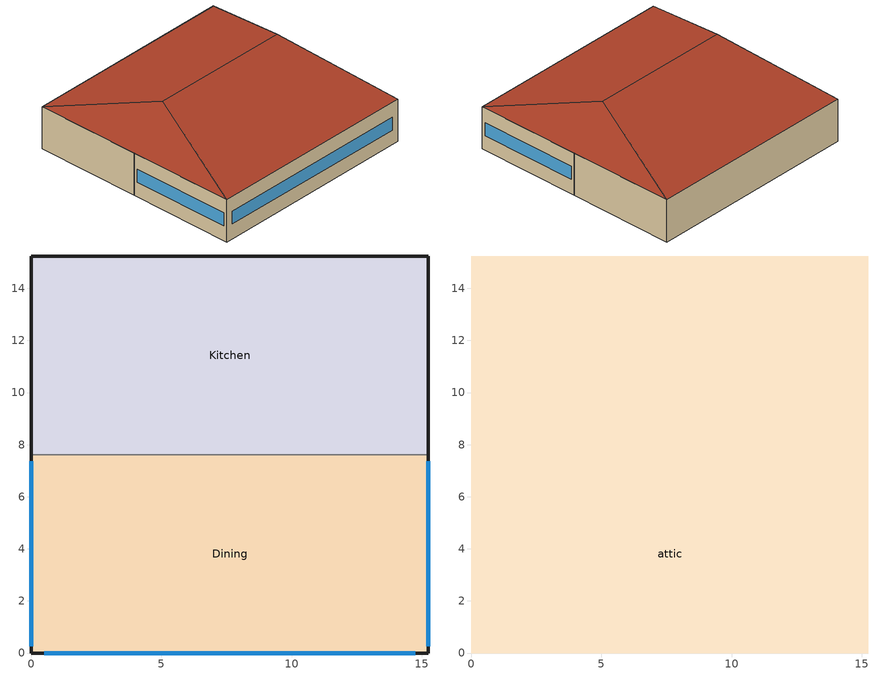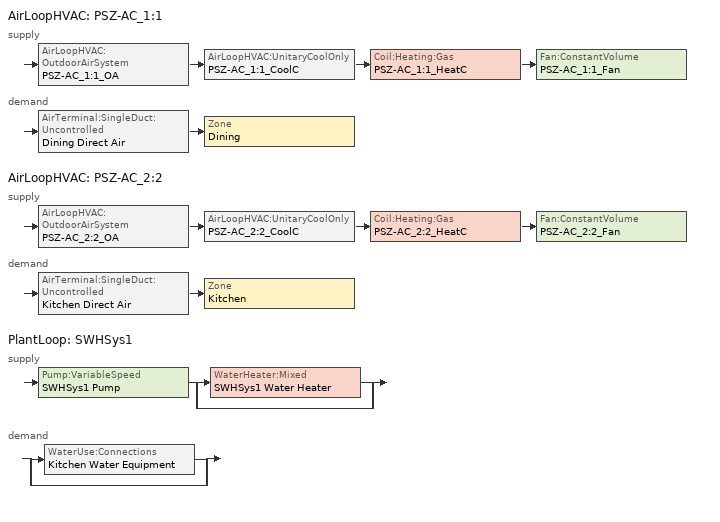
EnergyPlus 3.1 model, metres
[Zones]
Dining
 floor ground (ext-slab): 15.24,7.62 15.24,0 0,0 0,7.62 z0
 wall outside (ext-walls): 0,7.62 0,0 15.24,0 15.24,7.62 z0:3.05
 wall to Kitchen (int-walls): 15.24,7.62 0,7.62 z0:3.05
 window (window_east): 15.24,0.25 15.24,7.37 z1.07:1.98
 window (window_south): 0.51,0 14.73,0 z1.07:1.98
 window (window_west): 0,7.37 0,0.25 z1.07:1.98
Kitchen
 floor ground (ext-slab): 15.24,15.24 15.24,7.62 0,7.62 0,15.24 z0
 wall outside (ext-walls): 15.24,7.62 15.24,15.24 0,15.24 0,7.62 z0:3.05
attic
 floor to Dining (attic-floor): 0,0 0,7.62 15.24,7.62 15.24,0 z3.05
 floor to Kitchen (attic-floor): 15.24,15.24 15.24,7.62 0,7.62 0,15.24 z3.05
 roof outside (attic-roof): 0,15.24,3.05 0,0,3.05 2.54,7.62,5.59; 15.24,0,3.05 15.24,15.24,3.05 12.7,7.62,5.59; 15.24,15.24,3.05 0,15.24,3.05 2.54,7.62,5.59 12.7,7.62,5.59; 0,0,3.05 15.24,0,3.05 12.7,7.62,5.59 2.54,7.62,5.59
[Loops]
AirLoopHVAC 'PSZ-AC_1:1'
 supply: AirLoopHVAC:OutdoorAirSystem 'PSZ-AC_1:1_OA' > AirLoopHVAC:UnitaryCoolOnly 'PSZ-AC_1:1_CoolC' > Coil:Heating:Gas 'PSZ-AC_1:1_HeatC' > Fan:ConstantVolume 'PSZ-AC_1:1_Fan'
 demand: AirTerminal:SingleDuct:Uncontrolled 'Dining Direct Air' > Zone 'Dining'
AirLoopHVAC 'PSZ-AC_2:2'
 supply: AirLoopHVAC:OutdoorAirSystem 'PSZ-AC_2:2_OA' > AirLoopHVAC:UnitaryCoolOnly 'PSZ-AC_2:2_CoolC' > Coil:Heating:Gas 'PSZ-AC_2:2_HeatC' > Fan:ConstantVolume 'PSZ-AC_2:2_Fan'
 demand: AirTerminal:SingleDuct:Uncontrolled 'Kitchen Direct Air' > Zone 'Kitchen'
PlantLoop 'SWHSys1'
 supply: Pump:VariableSpeed 'SWHSys1 Pump' > split
  | WaterHeater:Mixed 'SWHSys1 Water Heater'
  | bypass
 demand: split
  | WaterUse:Connections 'Kitchen Water Equipment'
  | bypass
[Building]
Benchmark Fastfood New V1.1_3.1: North Axis=0; Terrain=City; Loads Convergence Tolerance Value=0.04; Temperature Convergence Tolerance Value=0.2; Solar Distribution=FullInteriorAndExterior; Maximum Number of Warmup Days=25
[Site:Location]
USA NV-LAS VEGAS: Latitude {deg}=36.07; Longitude {deg}=-115.17; Time Zone {hr}=-8; Elevation {m}=664
[Site:GroundTemperature:BuildingSurface]
18.89, 18.889, 18.895, 20.344, 20.899, 20.929, 20.753, 20.826, 21.013, 20.868, 19.246, 18.923
[Site:WaterMainsTemperature]
Calculation Method=CORRELATION; Annual Average Outdoor Air Temperature {C}=19.48; Maximum Difference In Monthly Average Outdoor Air Temperatures {deltaC}=25.6
[SizingPeriod:DesignDay] Barometric Pressure {Pa}=93598; Rain {0-no,1-yes}=0; Snow on ground {0-no,1-yes}=0; Day of Month=21; Daylight Savings Time Indicator=0; Humidity Indicating Type=WetBulb
Name | Maximum Dry-Bulb Temperature {C} | Daily Temp Range {C} | Humidity Indicating Conditions at Maximum Dry-Bulb | Wind Speed {m/s} design conditions vs. traditional 6.71 m/s (15 mph) | Wind Direction {Degrees; N=0, S=180} | Clearness {0.0 to 1.1} | Month | Day Type | Wind Speed {m/s} design conditions vs. traditional 3.35 m/s (7mph)
LAS_VEGAS Ann Htg 99.6% Condns DB | -1.7 | 0 | -1.7 | 3.1 | 240 | 0 | 1 | WinterDesignDay
LAS_VEGAS Ann Clg .4% Condns DB=>MWB | 42.4 | 13.6 | 19.4 |  | 230 | 1 | 7 | SummerDesignDay | 5.3
LAS_VEGAS Ann Clg .4% Condns WB=>MDB | 34.7 | 13.6 | 21.9 |  | 230 | 1 | 7 | SummerDesignDay | 5.3
[WindowMaterial:Glazing] Optical Data Type=SpectralAverage; Thickness=0.003; Infrared Transmittance at Normal Incidence=0; Dirt Correction Factor for Solar and Visible Transmittance=1; Solar Diffusing=No
Name | Solar Transmittance at Normal Incidence | Front Side Solar Reflectance at Normal Incidence | Back Side Solar Reflectance at Normal Incidence | Visible Transmittance at Normal Incidence | Front Side Visible Reflectance at Normal Incidence | Back Side Visible Reflectance at Normal Incidence | Front Side Infrared Hemispherical Emissivity | Back Side Infrared Hemispherical Emissivity | Conductivity
Theoretical Glass [68] | 0.2442 | 0.7058 | 0.7058 | 0.3192 | 0.6308 | 0.6308 | 0.9 | 0.9 | 0.0199
Theoretical Glass [67] | 0.4826 | 0.4674 | 0.4674 | 0.6216 | 0.3284 | 0.3284 | 0.9 | 0.9 | 0.0199
Theoretical Glass [63] | 0.3461 | 0.6039 | 0.6039 | 0.4573 | 0.4927 | 0.4927 | 0.999 | 0.999 | 299.383
[Material]
Name | Roughness | Thickness | Conductivity | Density | Specific Heat | Thermal Absorptance | Solar Absorptance | Visible Absorptance | Thickness {m} | Conductivity {W/m-K} | Density {kg/m3} | Specific Heat {J/kg-K}
Wood Shingles | VeryRough | 0.0178 | 0.115 | 513 | 1255 | 0.9 | 0.78 | 0.78
1IN Wood Decking | MediumSmooth | 0.0254 | 0.1211 | 593 | 2510 | 0.9 | 0.78 | 0.78
Roof Insulation [2] | MediumRough | 0.2216 | 0.049 | 265 | 836.8 | 0.9 | 0.7 | 0.7
1/2IN Gypsum; 1/2IN Gypsum Top; 1/2IN Gypsum Bottom | Smooth | 0.0127 | 0.16 | 784.9 | 830 | 0.9 | 0.92 | 0.92
GP01 1/2 GYPSUM | Smooth | 0.0127 | 0.16 | 800 | 1090 | 0.9 | 0.7 | 0.5
Wood Siding | MediumSmooth | 0.01 | 0.11 | 544.62 | 1210 | 0.9 | 0.78 | 0.78
Wall Insulation [2] | MediumRough | 0.0747 | 0.045 | 265 | 836.8 | 0.9 | 0.7 | 0.7
MAT-CC05 4 HW CONCRETE | Rough | 0.1016 | 1.311 | 2240 | 836.8 | 0.9 | 0.7 | 0.7
Floor Insulation [1] | MediumRough | 0.0464 | 0.045 | 265 | 836.8 | 0.9 | 0.7 | 0.7
MAT-CC05 8 HW CONCRETE | Rough | 0.2032 | 1.311 | 2240 | 836.8 | 0.9 | 0.7 | 0.7
AtticFloor Insulation | MediumRough | 0.2379 | 0.049 | 265 | 836.8 | 0.9 | 0.7 | 0.7
Roof Membrane | VeryRough | 0.0095 | 0.16 | 1121.29 | 1460 | 0.9 | 0.7 | 0.7
Metal Decking | MediumSmooth | 0.0015 | 45.006 | 7680 | 418.4 | 0.9 | 0.7 | 0.3
METAL Door Medium 18Ga_1; METAL Door Medium 18Ga_2 | Smooth | 0.0013 | 45.3149 | 7833.03 | 502.08 | 0.8 | 0.5 | 0.5
Std Wood 6inch | MediumSmooth |  |  |  |  | 0.9 | 0.7 | 0.7 | 0.15 | 0.12 | 540 | 1210
Std AC02 | MediumSmooth |  |  |  |  | 0.9 | 0.7 | 0.2 | 0.0127 | 0.057 | 288 | 1339
Std MAT-CC05 4  MW CONCRETE | Rough |  |  |  |  | 0.9 | 0.7 | 0.2 | 0.1 | 0.858 | 1968 | 836.8
Std PW05 | MediumSmooth |  |  |  |  | 0.9 | 0.78 | 0.78 | 0.0191 | 0.115 | 545 | 1213
Std Steel_Brown_Regular | Smooth |  |  |  |  | 0.9 | 0.92 | 0.92 | 0.0015 | 44.9696 | 7689 | 418
[Material:NoMass]
Name | Roughness | Thermal Resistance {(m2-K)/W} | Thermal Absorptance | Solar Absorptance | Visible Absorptance | Thermal Resistance {m2-K/W}
CP02 CARPET PAD | VeryRough | 0.2165 | 0.9 | 0.7 | 0.8
AIR | Smooth | 0.2515 | 0.8 | 0.5 | 0.5
AIR [1] | Smooth | 0.1214 | 0.8 | 0.5 | 0.5
Std CP02 CARPET PAD | VeryRough |  | 0.9 | 0.7 | 0.8 | 0.21648
MAT-AIR-WALL | Rough |  | 0.9 | 0.7 |  | 0.207949
Std Opaque Door panel_con; Std Opaque Door panel_semi | MediumRough |  | 0.9 | 0.7 | 0.7 | 0.12327
Std Overhead Door Panel | MediumRough |  | 0.9 | 0.7 | 0.7 | 0.255345
[Construction]
InteriorFurnishings: Std Wood 6inch
INT-FLOOR-UNDERSIDE: Std CP02 CARPET PAD, Std MAT-CC05 4  MW CONCRETE
INT-FLOOR-SLAB: Std MAT-CC05 4  MW CONCRETE
DropCeiling: Std AC02
Sloped_Metal_Roof: Std Steel_Brown_Regular, Std PW05
Gable_Wall: Std PW05
AIR-WALL: MAT-AIR-WALL
Std Swinging Door_con: Std Opaque Door panel_con
Std Swinging Door_semi: Std Opaque Door panel_semi
Std Overhead Door: Std Overhead Door Panel
window_south; window_east; window_west: Theoretical Glass [68]
window_north: Theoretical Glass [67]
window_SkylightConst: Theoretical Glass [63]
roofs: Wood Shingles, 1IN Wood Decking, Roof Insulation [2], 1/2IN Gypsum
int-walls: GP01 1/2 GYPSUM, GP01 1/2 GYPSUM
ext-walls: Wood Siding, Wall Insulation [2], 1/2IN Gypsum
ext-slab: MAT-CC05 4 HW CONCRETE
exposed-floor: Floor Insulation [1], MAT-CC05 8 HW CONCRETE, CP02 CARPET PAD
attic-floor: 1/2IN Gypsum Top, AtticFloor Insulation, 1/2IN Gypsum Bottom
attic-roof: Roof Membrane, Metal Decking
door: METAL Door Medium 18Ga_1, AIR, METAL Door Medium 18Ga_2
non-swinging-door: METAL Door Medium 18Ga_1, AIR [1], METAL Door Medium 18Ga_2
[ComponentCost:LineItem]
Name | Line Item Type | Item | Cost per Area {$/m2} | Cost per Area | Cost per Each | Quantity | Cost per Unit of Output Capacity
Interior Furnishings | Construction | InteriorFurnishings | 1
Interior Floor | Construction | INT-FLOOR-UNDERSIDE | 15
Interior Floor Slab | Construction | INT-FLOOR-SLAB | 35
Drop Ceiling | Construction | DropCeiling | 10
Sloped Metal Roof | Construction | Sloped_Metal_Roof | 1
Gable Wall | Construction | Gable_Wall | 1
Air Wall | Construction | AIR-WALL | 1
Swinging Door Conditioned | Construction | Std Swinging Door_con | 1
Swinging Door Semi-conditioned | Construction | Std Swinging Door_semi | 1
Overhead Door | Construction | Std Overhead Door | 1
south:window_south | Construction | window_south |  | 243.623
east:window_east | Construction | window_east |  | 243.623
north:window_north | Construction | window_north |  | 209.729
west:window_west | Construction | window_west |  | 243.623
SkylightConst:window_SkylightConst | Construction | window_SkylightConst |  | 205.748
roofs:roofs | Construction | roofs |  | 14.9259
int-walls:int-walls | Construction | int-walls |  | 1
ext-walls:ext-walls | Construction | ext-walls |  | 27.0579
ext-slab:ext-slab | Construction | ext-slab |  | 24.86
exposed-floor:exposed-floor | Construction | exposed-floor |  | 32.9966
attic-floor:attic-floor | Construction | attic-floor |  | 15.0182
attic-roof:attic-roof | Construction | attic-roof |  | 34.3904
door:door | Construction | door |  | 1
non-swinging-door:non-swinging-door | Construction | non-swinging-door |  | 1
Infiltration:Dining | General | Dining |  |  | 1 | 0.063
People:Dining | General | Dining |  |  | 1 | 83.4111
LIGHTING EQUIP:Dining | Lights | Dining |  |  |  |  | 1
ElectricEquipment:Dining:MiscElec | General | Dining |  |  | 1 | 15.0001
Infiltration:Kitchen | General | Kitchen |  |  | 1 | 0.063
People:Kitchen | General | Kitchen |  |  | 1 | 6.2733
LIGHTING EQUIP:Kitchen | Lights | Kitchen |  |  |  |  | 1
ElectricEquipment:Kitchen:MiscElec | General | Kitchen |  |  | 1 | 35.0001
GasEquipment:Kitchen:MiscGas | General | Kitchen |  |  | 1 | 220.0009
ElectricEquipment:Kitchen:ExhFan | General | Kitchen |  |  | 1 | 1.3104
Infiltration:attic | General | attic |  |  | 1 | 0.0729
[Zone] Type=1; Multiplier=1
Name | Ceiling Height | Volume | Part of Total Floor Area
Dining; Kitchen | 3.0488 | 354.1836 | Yes
attic | -9999 | 262.3406 | No
[InternalMass] Construction=InteriorFurnishings; Surface Area=232.343
Name | Zone
Dining_InternalMass_1 | Dining
Kitchen_InternalMass_1 | Kitchen
[ZoneInfiltration:DesignFlowRate] Design Volume Flow Rate Calculation Method=Flow/Zone; Constant Term Coefficient=1; Temperature Term Coefficient=0; Velocity Term Coefficient=0; Velocity Squared Term Coefficient=0
Name | Zone | Schedule | Design Flow Rate {m3/s}
Dining_Infiltration | Dining | INFIL_HALF_ON_SCH | 0.063
Kitchen_Infiltration | Kitchen | INFIL_HALF_ON_SCH | 0.063
attic_Infiltration | attic | ALWAYS_ON | 0.0729
[People] Schedule=BLDG_OCC_SCH; Number of People Calculation Method=People; Fraction Radiant=0.3; User Specified Sensible Fraction=AUTOCALCULATE; Activity Level Schedule=ACTIVITY_SCH; Enable ASHRAE 55 Comfort Warnings=No; MRT Calculation=ZoneAveraged; Work Efficiency Schedule=WORK_EFF_SCH; Clothing Schedule=CLOTHING_SCH; Air Velocity Schedule=AIR_VELO_SCH; Thermal Comfort Report=FANGER
Name | Zone | Number of People
Dining People | Dining | 83.4111
Kitchen People | Kitchen | 6.2733
[Lights] Schedule=BLDG_LIGHT_SCH; Design Level Calculation Method=LightingLevel; Return Air Fraction=0; Fraction Radiant=0.7; Fraction Visible=0.2; Fraction Replaceable=1; Return Air Fraction is Calculated from Plenum Temperature=No
Name | Zone | Design Level {W}
Dining_Lights | Dining | 2625.48
Kitchen_Lights | Kitchen | 1499.77
[ElectricEquipment] Design Level Calculation Method=EquipmentLevel
Name | Zone | Schedule | Design Level {W} | Fraction Latent | Fraction Radiant | Fraction Lost
Dining_MiscElec_Equip | Dining | BLDG_EQUIP_SCH | 15000.1 | 0.25 | 0.3 | 0
Kitchen_MiscElec_Equip | Kitchen | BLDG_EQUIP_SCH | 35000.1 | 0.25 | 0.3 | 0.3
Kitchen_ExhFan_Equip | Kitchen | Kitchen_Exhaust_SCH | 1310.41 | 0 | 0 | 1
[Sizing:Zone] Zone Cooling Design Supply Air Temperature {C}=14; Zone Heating Design Supply Air Temperature {C}=40; Zone Cooling Design Supply Air Humidity Ratio {kg-H20/kg-air}=0.0085; Zone Heating Design Supply Air Humidity Ratio {kg-H20/kg-air}=0.008; Outdoor Air Method=Flow/Zone; Outside Air Flow per Zone Floor Area {(m3/s)/m2}=0; Cooling Design Air Flow Method {Flow/Zone | DesignDay | DesignDayWithLimit}=DesignDayWithLimit; Cooling Minimum Air Flow Fraction=0; Heating Design Air Flow Method {Flow/Zone | DesignDay}=DesignDay; Heating Design Air Flow Rate=0
Name | Outside Air Flow per Zone {m3/s} | Cooling Minimum Air Flow
Dining | 0.833647 | 0.83363
Kitchen | 2.35974 | 0
[ZoneControl:Thermostat] Control Type Schedule=Dual Zone Control Type Sched
Name | Zone | Control 1
Dining Thermostat | Dining | Dining DualSPSched
Kitchen Thermostat | Kitchen | Kitchen DualSPSched
[ThermostatSetpoint:DualSetpoint]
Name | Heating Setpoint Temperature Schedule | Cooling Setpoint Temperature Schedule
Dining DualSPSched | HTGSETP_SCH | CLGSETP_SCH
Kitchen DualSPSched | HTGSETP_KITCHEN_SCH | CLGSETP_KITCHEN_SCH
[Zone equipment]
Dining: Dining Exhaust Fan, Dining Direct Air
Kitchen: Kitchen Exhaust Fan, Kitchen Direct Air
[Fan:ZoneExhaust] Availability Schedule=Hours_of_operation; Fan Efficiency=1; Pressure Rise {Pa}=125
Name | Maximum Flow Rate {m3/s} [*******]
Dining Exhaust Fan | 0.8336
Kitchen Exhaust Fan | 0.01
[AirTerminal:SingleDuct:Uncontrolled] Availability Schedule=ALWAYS_ON; Maximum Air Flow Rate {m3/s}=AUTOSIZE
Dining Direct Air; Kitchen Direct Air
[SetpointManager:SingleZone:Reheat] Control Variable=Temperature; Minimum Supply Air Temperature C=10; Maximum Supply Air Temperature C=50
Name | Control Zone | Setpoint Node or NodeList
SupAirTemp MngrDining | Dining | PSZ-AC_1:1 Supply Equipment Outlet Node
SupAirTemp MngrKitchen | Kitchen | PSZ-AC_2:2 Supply Equipment Outlet Node
[GasEquipment]
Kitchen_MiscGas_Equip: Zone=Kitchen; Schedule=FF_GAS_EQUIP_SCH; Design Level Calculation Method=EquipmentLevel; Design Level {W}=220001; Fraction Latent=0.1; Fraction Radiant=0.2; Fraction Lost=0.7
[ZoneMixing]
Kitchen Exhaust Fanmixing_0: Zone=Kitchen; Schedule=Hours_of_operation; Design Flow Rate Calculation Method=Flow/Zone; Design Flow Rate=0.8336; Source Zone=Dining; Delta Temperature=0
[WaterUse:Connections]
Kitchen Water Equipment: Water Use Equipment 1=Kitchen Water Equipment
[WaterUse:Equipment]
Kitchen Water Equipment: Peak Flow Rate {m3/s}=4.20556e-05; Flow Rate Fraction Schedule=BLDG_SWH_SCH; Target Temperature Schedule=Kitchen Water Equipment Temp Sched; Hot Water Supply Temperature Schedule Name  {C}=Kitchen Water Equipment Hot Supply Temp Sched; Zone=Kitchen; Sensible Fraction Schedule=Kitchen Water Equipment Sensible fract sched; Latent Fraction Schedule=Kitchen Water Equipment Latent fract sched
[Refrigeration:Case] Availablility Schedule=ALWAYS_ON; Zone=Kitchen; Rated Ambient Temperature {C}=23.88; Rated Ambient Relative Humidity {%}=55; Latent Case Credit Curve Type=CaseTemperatureMethod; Standard Case Lighting Power per Unit Length {W/m}=33; Case Lighting Schedule=BLDG_LIGHT_SCH; Fraction Of Lighting Energy To Case=1; Case Anti-Sweat Heater Power per Unit Length {W/m}=0; Minimum Anti-Sweat Heater Power per Unit Length {W/m}=0; Anti-Sweat Heater Control Type {******}=None; Humidity At Zero Anti-Sweat Heater Energy {%}=0; Case Height {m}=0; Defrost Energy Correction Curve Type=None
Name | Rated Total Cooling Capacity per Unit length {W/m} | Rated Latent Heat Ratio | Rated Runtime Fraction | Case Length {m} | Case Operating Temperature {C} | Latent Case Credit Curve | Standard Case Fan Power per Unit Length {W/m} | Operating Case Fan Power per Unit Length {W/m} | Fraction of Anti-Sweat Heater Energy To Case | Case Defrost Power per Unit Length {W/m} | Case Defrost Type | Case Defrost Schedule | Case Defrost Drip-Down Schedule | Under Case HVAC Return Air Fraction | Refrigerated Case Restocking Schedule | Case Credit Fraction Schedule | Case Defrost Type {*******}
Kitchen_Case:1_WALKINFREEZER | 688 | 0.1 | 0.4 | 2.44 | -23 | Kitchen_Case:1_WALKINFREEZERSingleShelfHorizontal_LatentEnergyMult | 74 | 74 | 0 | 1291.7 | Electric | Kitchen_Case:1_WALKINFREEZER_CaseDefrost2aDaySched | Kitchen_Case:1_WALKINFREEZER_CaseDripDown2aDaySched | 0 | Kitchen_Case:1_WALKINFREEZER_WalkInStockingSched | Kitchen_Case:1_WALKINFREEZER_CaseCreditReduxSched
Kitchen_Case:2_SELFCONTAINEDDISPLAYCASE | 734 | 0.08 | 0.85 | 3.05 | 2 | Kitchen_Case:2_SELFCONTAINEDDISPLAYCASEMultiShelfVertical_LatentEnergyMult | 66 | 66 | 0.2 | 0 |  |  |  | 0.05 | Kitchen_Case:2_SELFCONTAINEDDISPLAYCASE_CaseStockingSched |  | None
[Refrigeration:CompressorRack] Heat Rejection Location {OUTDOORS | ZONE}=ZONE; Design Condenser Fan Power {W}=330; Condenser Type=AIRCOOLED
Name | Design Compressor Rack COP {W/W} | Compressor Rack COP As Function Of Temperature Curve | Condenser Fan Power Function of Temperature Curve | Refrigeration Case Name or CaseList
RACK1 | 1.5 | RACK1_RackCOPfTCurve | RACK1_RackCondFanCurve2 | Kitchen_Case:1_WALKINFREEZER
RACK2 | 3 | RACK2_RackCOPfTCurve |  | Kitchen_Case:2_SELFCONTAINEDDISPLAYCASE
[AirLoopHVAC] Design Supply Air Flow Rate {m3/s}=AUTOSIZE
PSZ-AC_1:1; PSZ-AC_2:2
[SetpointManager:MixedAir]
Name | Control Variable {Temperature} | Control Variable | Setpoint Node or NodeList
PSZ-AC_1:1_CoolC SAT Manager; PSZ-AC_2:2_CoolC SAT Manager | Temperature
PSZ-AC_1:1_HeatC MixedAir Manager |  | Temperature | PSZ-AC_1:1_HeatC-PSZ-AC_1:1_FanNode
PSZ-AC_1:1_OAMixed Air Temp Manager |  | Temperature | PSZ-AC_1:1_OA-PSZ-AC_1:1_CoolCNode
PSZ-AC_2:2_HeatC MixedAir Manager |  | Temperature | PSZ-AC_2:2_HeatC-PSZ-AC_2:2_FanNode
PSZ-AC_2:2_OAMixed Air Temp Manager |  | Temperature | PSZ-AC_2:2_OA-PSZ-AC_2:2_CoolCNode
[Sizing:System] Type Of Load To Size On {Sensible}=Sensible; Design Outdoor Air Flow Rate {m3/s}=AUTOSIZE; Minimum System Air Flow Ratio=0.3; Preheat Design Temperature {C}=7; Preheat Design Humidity Ratio {kg-H2O/kg-air}=0.008; Precool Design Temperature {C}=12.8; Precool Design Humidity Ratio {kg-H2O/kg-air}=0.008; Central Cooling Design Supply Air Temperature {C}=12.8; Central Heating Design Supply Air Temperature {C}=40; Sizing Option {Coincident | NonCoincident}=NonCoincident; 100% Outdoor Air in Cooling {Yes | No}=No; 100% Outdoor Air in Heating {Yes | No}=No; Central Cooling Design Supply Air Humidity Ratio {kg-H2O/kg-air}=0.0085; Central Heating Design Supply Air Humidity Ratio {kg-H2O/kg-air}=0.008; Cooling Design Air Flow Method=DesignDay; Cooling Design Air Flow Rate {m3/s}=0; Heating Design Air Flow Method=DesignDay; Heating Design Air Flow Rate {m3/s}=0
PSZ-AC_1:1; PSZ-AC_2:2
[AvailabilityManager:NightCycle] Availability Schedule=ALWAYS_ON; Fan Schedule=HVACOperationSchd; Control Type {CycleOnAny | CycleOnControlZone | CycleOnAnyZoneFansOnly}=CycleOnAny; Thermostat Tolerance {delta C}=1; Cycling Run Time {s}=1800
PSZ-AC_1:1 Availability Manager; PSZ-AC_2:2 Availability Manager
[Controller:OutdoorAir] Minimum Outdoor Air Flow Rate {m3/s}=AUTOSIZE; Maximum Outdoor Air Flow Rate {m3/s}=AUTOSIZE; Economizer Control Type=DifferentialDryBulb; Economizer Control Action Type=ModulateFlow; Economizer Maximum Limit Dry-Bulb Temperature {C}=28; Economizer Maximum Limit Enthalpy {J/kg}=64000; Economizer Minimum Limit Dry-Bulb Temperature {C}=0; Lockout Type=NoLockout; Minimum Limit Type=FixedMinimum
Name | Minimum Outdoor Air Schedule
PSZ-AC_1:1_OA_Controller | MinOA_Sched
PSZ-AC_2:2_OA_Controller | MinOA_FFKitch_Sched
[AirLoopHVAC:UnitaryCoolOnly] Availablility Schedule=ALWAYS_ON
Name | Cooling Coil
PSZ-AC_1:1_CoolC | PSZ-AC_1:1_CoolC DXCoil
PSZ-AC_2:2_CoolC | PSZ-AC_2:2_CoolC DXCoil
[Coil:Cooling:DX:SingleSpeed] Availablility Schedule=ALWAYS_ON; Rated Total Cooling Capacity {W}=AUTOSIZE; Rated Sensible Heat Ratio=AUTOSIZE; Rated Air Flow Rate {m3/s}=AUTOSIZE; Supply Air Fan Operating Mode=ContinuousFanWithCyclingCompressor
Name | Rated COP | Total Cooling Capacity Function of Temperature Curve | Total Cooling Capacity Function of Flow Fraction Curve Name) | Energy Input Ratio Function of Temperature Curve | Energy Input Ratio Function of Flow Fraction Curve | Part Load Fraction Correlation Curve
PSZ-AC_1:1_CoolC DXCoil | 3.49737 | PSZ-AC_1:1_CoolCStandard10Ton_CapFT | PSZ-AC_1:1_CoolCStandard10Ton_CapFF | PSZ-AC_1:1_CoolCStandard10Ton_EIRFT | PSZ-AC_1:1_CoolCStandard10Ton_EIRFFF | PSZ-AC_1:1_CoolCStandard10Ton_PLR
PSZ-AC_2:2_CoolC DXCoil | 3.74393 | PSZ-AC_2:2_CoolCStandard10Ton_CapFT | PSZ-AC_2:2_CoolCStandard10Ton_CapFF | PSZ-AC_2:2_CoolCStandard10Ton_EIRFT | PSZ-AC_2:2_CoolCStandard10Ton_EIRFFF | PSZ-AC_2:2_CoolCStandard10Ton_PLR
[Coil:Heating:Gas] Availablility Schedule=ALWAYS_ON; Gas Burner Efficiency=0.8; Nominal Capacity {W}=AUTOSIZE
PSZ-AC_1:1_HeatC; PSZ-AC_2:2_HeatC
[Fan:ConstantVolume] Availablility Schedule=HVACOperationSchd; Pressure Rise {Pa}=622; Maximum Flow Rate {m3/s}=AUTOSIZE; Motor In Airstream Fraction=1
Name | Fan Efficiency | Motor Efficiency
PSZ-AC_1:1_Fan | 0.546 | 0.84
PSZ-AC_2:2_Fan | 0.56875 | 0.875
[PlantLoop]
SWHSys1: Fluid Type {WATER}=Water; Loop Equipment Operation Scheme=SWHSys1 Loop Operation Scheme List; Maximum Loop Temperature {C}=60; Minimum Loop Temperature {C}=10; Maximum Loop Flow Rate {m3/s}=AUTOSIZE; Minimum Loop Flow Rate {m3/s}=0; Loop Volume {m3}=AUTOSIZE; Load Distribution Scheme {OPTIMAL | SEQUENTIAL}=Optimal
[Sizing:Plant]
SWHSys1: Loop Type {COOLING | HEATING}=Heating; Design Loop Exit Temperature {C}=60; Design Loop Temperature Difference {C}=5
[SetpointManager:Scheduled]
SWHSys1 Loop Setpoint Manager: Control Variable {TEMP}=Temperature; Schedule=SWHSys1-Loop-Temp-Schedule; Setpoint Node=SWHSys1 Supply Outlet Node
[PlantEquipmentOperationSchemes]
SWHSys1 Loop Operation Scheme List: Control Scheme 1 Object Type {*******}=PlantEquipmentOperation:HeatingLoad; Control Scheme 1=SWHSys1 Operation Scheme; Control Scheme 1 Schedule=PlantOnSched
[PlantEquipmentOperation:HeatingLoad]
SWHSys1 Operation Scheme: Load Range 1 Lower Limit {W}=0; Load Range 1 Upper Limit {W}=1000000000000000; Priority Control 1 Equipment List=SWHSys1 Equipment List
[PlantEquipmentList]
SWHSys1 Equipment List: SWHSys1 Water Heater
[Pump:VariableSpeed]
SWHSys1 Pump: Rated Flow Rate {m3/s}=AUTOSIZE; Rated Pump Head {Pa} [179352 Pa = 60 ft]=0.1; Rated Power Consumption {W}=AUTOSIZE; Motor Efficiency=1; Fraction of Motor Inefficiencies to Fluid Stream=0; Coefficient 1 of the Part Load Performance Curve=0; Coefficient 2 of the Part Load Performance Curve=1; Coefficient 3 of the Part Load Performance Curve=0; Coefficient 4 of the Part Load Performance Curve=0; Minimum Flow Rate {m3/s}=0; Pump Control Type {Continuous | Intermittent}=Intermittent
[WaterHeater:Mixed]
SWHSys1 Water Heater: Tank Volume {m3}=0.2; Setpoint Temperature Schedule=SWHSys1 Water Heater Setpoint Temperature Schedule Name; Deadband Temperature Difference {deltaC}=2; Maximum Temperature Limit {C}=82.2222; Heater Control Type {Cycle | Modulate}=Cycle; Heater Maximum Capacity {W}=845000; Heater Fuel Type=NATURALGAS; Heater Thermal Efficiency=0.8; Off Cycle Parasitic Fuel Consumption Rate {W}=20; Off Cycle Parasitic Fuel Type=NATURALGAS; Off Cycle Parasitic Heat Fraction To Tank=0.8; On Cycle Parasitic Fuel Type=NATURALGAS; Ambient Temperature Indicator {Schedule | Zone | Outdoors}=SCHEDULE; Ambient Temperature Schedule=SWHSys1 Water Heater Ambient Temperature Schedule Name; Off Cycle Loss Coefficient to Ambient Temperature {W/K}=6; On Cycle Loss Coefficient to Ambient Temperature {W/K}=6; Use Side Effectiveness=1; Source Side Effectiveness=1; Use Side Design Flow Rate=AUTOSIZE; Source Side Design Flow Rate=AUTOSIZE; Indirect Water Heater Recovery Time=1.5
[Exterior:Lights]
Exterior Facade Lighting: Schedule=ALWAYS_ON; Design Level=1000.17; Control Option=AstronomicalClock
[UtilityCost:Tariff]
Name | Output Meter | Conversion Factor Choice | Time of Use Period Schedule | Season Schedule | Demand Window Length | Monthly Charge or Variable | Group
NevadaPower_LGS-3_LargeGeneral | Electricity:Facility | kWh | NevadaPowTOUSched | NevadaPowSeasonsSched | HalfHour | 184 | Comm Elect
NevadaPower_LGS-2_LargeGeneral | Electricity:Facility | kWh | NevadaPowTOUSched | NevadaPowSeasonsSched | HalfHour | 179 | Comm Elect
NevadaPower_LGS-1_LargeGeneral | Electricity:Facility | kWh |  |  | HalfHour | 15.7 | Comm Elect
NevadaPower_GS_GeneralService | Electricity:Facility | kWh |  |  | HalfHour | 11 | Comm Elect
NV_EIAMonthlyRateGas | Gas:Facility | MCF |  |  |  | 0 | Comm Gas
[UtilityCost:Charge:Simple]
Name | Charge Variable | Tariff | Source Variable | Season | Category Variable | Cost per Unit Value or Variable
 | SummerPeakEnergyCharge | NevadaPower_LGS-3_LargeGeneral | PeakEnergy | Summer | EnergyCharges | 0.0858
 | SummerOffPeakEnergyCharge | NevadaPower_LGS-3_LargeGeneral | OffPeakEnergy | Summer | EnergyCharges | 0.0484
 | SummerShoulderEnergyCharge | NevadaPower_LGS-3_LargeGeneral | ShoulderEnergy | Summer | EnergyCharges | 0.0706
 | WinterEnergyCharge | NevadaPower_LGS-3_LargeGeneral | totalEnergy | Winter | EnergyCharges | 0.04925
 | DeferredAccountingEnergyCharge | NevadaPower_LGS-3_LargeGeneral | totalEnergy | Annual | EnergyCharges | 0.0128
 | FacilitiesDemandCharge | NevadaPower_LGS-3_LargeGeneral | totalDemand | Annual | DemandCharges | 2.94
 | WinterDemandCharge | NevadaPower_LGS-3_LargeGeneral | totalDemand | Winter | DemandCharges | 0.5
 | SummerOnPeakDemandCharge | NevadaPower_LGS-3_LargeGeneral | PeakDemand | Summer | DemandCharges | 8.36
 | SummerShoulderDemandCharge | NevadaPower_LGS-3_LargeGeneral | ShoulderDemand | Summer | DemandCharges | 0.43
 | TaxofSixPtfivePercent | NevadaPower_LGS-3_LargeGeneral | SubTotal | Annual | Taxes | 0.065
 | SummerPeakEnergyCharge | NevadaPower_LGS-2_LargeGeneral | PeakEnergy | Summer | EnergyCharges | 0.0889
 | SummerOffPeakEnergyCharge | NevadaPower_LGS-2_LargeGeneral | OffPeakEnergy | Summer | EnergyCharges | 0.0502
 | SummerShoulderEnergyCharge | NevadaPower_LGS-2_LargeGeneral | ShoulderEnergy | Summer | EnergyCharges | 0.0725
 | WinterEnergyCharge | NevadaPower_LGS-2_LargeGeneral | totalEnergy | Winter | EnergyCharges | 0.0509
 | DeferredAccountingEnergyCharge | NevadaPower_LGS-2_LargeGeneral | totalEnergy | Annual | EnergyCharges | 0.0128
 | FacilitiesDemandCharge | NevadaPower_LGS-2_LargeGeneral | totalDemand | Annual | DemandCharges | 2.74
 | WinterDemandCharge | NevadaPower_LGS-2_LargeGeneral | totalDemand | Winter | DemandCharges | 0.25
 | SummerOnPeakDemandCharge | NevadaPower_LGS-2_LargeGeneral | PeakDemand | Summer | DemandCharges | 7.16
 | SummerShoulderDemandCharge | NevadaPower_LGS-2_LargeGeneral | ShoulderDemand | Summer | DemandCharges | 0.39
 | TaxofSixPtfivePercent | NevadaPower_LGS-2_LargeGeneral | SubTotal | Annual | Taxes | 0.065
 | AnnualElectConsumpCharge | NevadaPower_LGS-1_LargeGeneral | totalEnergy | Annual | EnergyCharges | 0.0646
 | AnnualDefferredAccountingCharge | NevadaPower_LGS-1_LargeGeneral | totalEnergy | Annual | EnergyCharges | 0.0128
 | AnnualFacilitiesDemandCharge | NevadaPower_LGS-1_LargeGeneral | totalDemand | Annual | DemandCharges | 3.77
 | AnnualDemandCharge | NevadaPower_LGS-1_LargeGeneral | totalDemand | Annual | DemandCharges | 1.1
 | TaxofSixPtfivePercent | NevadaPower_LGS-1_LargeGeneral | SubTotal | Annual | Taxes | 0.065
 | AnnualElectConsumpCharge | NevadaPower_GS_GeneralService | totalEnergy | Annual | EnergyCharges | 0.0783
 | AnnualDefferredAccountingCharge | NevadaPower_GS_GeneralService | totalEnergy | Annual | EnergyCharges | 0.0128
 | TaxofSixPtfivePercent | NevadaPower_GS_GeneralService | SubTotal | Annual | Taxes | 0.065
 | MonthlyRateGasCharge | NV_EIAMonthlyRateGas | totalEnergy | Annual | EnergyCharges | NV_MonthlyGasRates
 | TaxofSixPtfivePercent | NV_EIAMonthlyRateGas | SubTotal | Annual | Taxes | 0.065
[UtilityCost:Qualify] Season=Annual; Threshold Test=Count
Name | Tariff | Variable | Qualify Type | Threshold Value or Variable | Number of Months
MinDemand1000kw | NevadaPower_LGS-3_LargeGeneral | TotalDemand | Minimum | 1000 | 12
MinEnergy3500kwh | NevadaPower_LGS-3_LargeGeneral | TotalEnergy | Minimum | 3500 | 12
MinDemand300kw | NevadaPower_LGS-2_LargeGeneral | TotalDemand | Minimum | 300 | 12
MinEnergy3500kwh | NevadaPower_LGS-2_LargeGeneral | TotalEnergy | Minimum | 3500 | 12
MaxDemand1000kw | NevadaPower_LGS-2_LargeGeneral | TotalDemand | Maximum | 1000 | 1
MaxDemand300kw | NevadaPower_LGS-1_LargeGeneral | TotalDemand | Maximum | 300 | 1
MinEnergy3500kwh | NevadaPower_LGS-1_LargeGeneral | TotalEnergy | Minimum | 3500 | 12
MaxDemand300kw | NevadaPower_GS_GeneralService | TotalDemand | Maximum | 300 | 1
MaxEnergy3500kwh | NevadaPower_GS_GeneralService | TotalEnergy | Maximum | 3500 | 1
[UtilityCost:Variable]
NV_MonthlyGasRates: Tariff=NV_EIAMonthlyRateGas; January Value=7.51; February Value=7.65; March Value=7.82; April Value=7.88; May Value=7.78; June Value=8.22; July Value=8.87; August Value=9.26; September Value=9.02; October Value=9.31; November Value=7.45; December Value=7.24
[Schedule:Compact]
BLDG_LIGHT_SCH: Through: 12/31, For: Weekday, Until: 05:00, 0.15, Until: 06:00, 0.2, Until: 08:00, 0.4, Until: 10:00, 0.6, Until: 22:00, 0.9, Until: 23:00, 0.5, Until: 24:00, 0.3, For: Saturday, Until: 01:00, 0.2, Until: 06:00, 0.15, Until: 08:00, 0.3, Until: 10:00, 0.6, Until: 17:00, 0.8, Until: 22:00, 0.9, Until: 23:00, 0.5, Until: 24:00, 0.3, For: SummerDesignDay, Until: 24:00, 1, For: WinterDesignDay, Until: 24:00, 0, For: Sunday Holidays AllOtherDays, Until: 01:00, 0.2, Until: 06:00, 0.15, Until: 08:00, 0.3, Until: 10:00, 0.5, Until: 16:00, 0.7, Until: 22:00, 0.6, Until: 23:00, 0.5, Until: 24:00, 0.3
BLDG_EQUIP_SCH: Through: 12/31, For: Weekday, Until: 06:00, 0.15, Until: 07:00, 0.25, Until: 24:00, 0.3, For: Saturday, Until: 06:00, 0.15, Until: 07:00, 0.25, Until: 24:00, 0.3, For: SummerDesignDay, Until: 24:00, 0.3, For: WinterDesignDay, Until: 24:00, 0, For: Sunday Holidays AllOtherDays, Until: 06:00, 0.15, Until: 07:00, 0.25, Until: 24:00, 0.3
FF_GAS_EQUIP_SCH: Through: 12/31, For: Weekdays Saturday, Until: 05:00, 0.02, Until: 06:00, 0.05, Until: 07:00, 0.1, Until: 08:00, 0.15, Until: 09:00, 0.2, Until: 10:00, 0.15, Until: 13:00, 0.25, Until: 14:00, 0.2, Until: 22:00, 0.15, Until: 23:00, 0.1, Until: 24:00, 0.05, For: SummerDesignDay, Until: 24:00, 0.25, For: WinterDesignDay, Until: 24:00, 0, For: Sunday Holidays AllOtherDays, Until: 05:00, 0.02, Until: 06:00, 0.05, Until: 07:00, 0.1, Until: 08:00, 0.15, Until: 09:00, 0.2, Until: 10:00, 0.15, Until: 13:00, 0.25, Until: 14:00, 0.2, Until: 22:00, 0.15, Until: 23:00, 0.1, Until: 24:00, 0.05
BLDG_OCC_SCH: Through: 12/31, For: Weekdays, Until: 01:00, 0.05, Until: 05:00, 0, Until: 06:00, 0.05, Until: 07:00, 0.1, Until: 10:00, 0.4, Until: 11:00, 0.2, Until: 12:00, 0.5, Until: 13:00, 0.8, Until: 14:00, 0.7, Until: 15:00, 0.4, Until: 16:00, 0.2, Until: 17:00, 0.25, Until: 18:00, 0.5, Until: 21:00, 0.8, Until: 22:00, 0.5, Until: 23:00, 0.35, Until: 24:00, 0.2, For: SummerDesignDay, Until: 24:00, 1, For: WinterDesignDay, Until: 24:00, 0, For: Saturday, Until: 01:00, 0.05, Until: 06:00, 0, Until: 07:00, 0.05, Until: 09:00, 0.5, Until: 10:00, 0.4, Until: 11:00, 0.2, Until: 12:00, 0.45, Until: 14:00, 0.5, Until: 15:00, 0.35, Until: 18:00, 0.3, Until: 19:00, 0.7, Until: 20:00, 0.9, Until: 21:00, 0.7, Until: 22:00, 0.65, Until: 23:00, 0.55, Until: 24:00, 0.35, For: Sunday Holidays AllOtherDays, Until: 01:00, 0.05, Until: 06:00, 0, Until: 07:00, 0.05, Until: 09:00, 0.5, Until: 11:00, 0.2, Until: 12:00, 0.3, Until: 14:00, 0.5, Until: 15:00, 0.3, Until: 16:00, 0.2, Until: 17:00, 0.25, Until: 18:00, 0.35, Until: 19:00, 0.55, Until: 20:00, 0.65, Until: 21:00, 0.7, Until: 22:00, 0.35, Until: 24:00, 0.2
INFIL_HALF_ON_SCH: Through: 12/31, For: Weekdays SummerDesignDay, Until: 05:00, 1, Until: 24:00, 0.5, For: Saturday WinterDesignDay, Until: 05:00, 1, Until: 24:00, 0.5, For: Sunday Holidays AllOtherDays, Until: 05:00, 1, Until: 24:00, 0.5
BLDG_SWH_SCH: Through: 12/31, For: Weekdays SummerDesignDay, Until: 01:00, 0.2, Until: 06:00, 0, Until: 07:00, 0.15, Until: 08:00, 0.6, Until: 09:00, 0.55, Until: 10:00, 0.45, Until: 11:00, 0.4, Until: 12:00, 0.45, Until: 13:00, 0.4, Until: 14:00, 0.35, Until: 17:00, 0.3, Until: 18:00, 0.4, Until: 19:00, 0.55, Until: 20:00, 0.6, Until: 21:00, 0.5, Until: 22:00, 0.55, Until: 23:00, 0.45, Until: 24:00, 0.25, For: Saturday WinterDesignDay, Until: 01:00, 0.2, Until: 06:00, 0, Until: 09:00, 0.15, Until: 10:00, 0.5, Until: 11:00, 0.45, Until: 13:00, 0.5, Until: 14:00, 0.45, Until: 16:00, 0.4, Until: 17:00, 0.35, Until: 18:00, 0.4, Until: 20:00, 0.55, Until: 21:00, 0.5, Until: 22:00, 0.55, Until: 23:00, 0.4, Until: 24:00, 0.3, For: Sunday Holidays AllOtherDays, Until: 01:00, 0.25, Until: 06:00, 0, Until: 10:00, 0.15, Until: 12:00, 0.5, Until: 14:00, 0.4, Until: 17:00, 0.3, Until: 18:00, 0.4, Until: 20:00, 0.5, Until: 21:00, 0.4, Until: 22:00, 0.5, Until: 23:00, 0.4, Until: 24:00, 0.2
Hours_of_operation; HVACOperationSchd: Through: 12/31, For: Weekday SummerDesignDay, Until: 01:00, 1, Until: 05:00, 0, Until: 24:00, 1, For: Saturday WinterDesignDay, Until: 01:00, 1, Until: 05:00, 0, Until: 24:00, 1, For: Sunday Holidays AllOtherDays, Until: 01:00, 1, Until: 05:00, 0, Until: 24:00, 1
PlantOnSched; ALWAYS_ON; MinOA_Sched: Through: 12/31, For: AllDays, Until: 24:00, 1
Kitchen_Exhaust_SCH: Through: 12/31, For: Weekday SummerDesignDay, Until: 06:00, 0, Until: 24:00, 1, For: Saturday WinterDesignDay, Until: 06:00, 0, Until: 24:00, 1, For: Sunday Holidays AllOtherDays, Until: 06:00, 0, Until: 24:00, 1
HTGSETP_SCH: Through: 12/31, For: Weekdays, Until: 05:00, 15.6, Until: 24:00, 21, For: SummerDesignDay, Until: 24:00, 15.6, For: WinterDesignDay, Until: 24:00, 21, For: Saturday, Until: 05:00, 15.6, Until: 24:00, 21, For: Sunday Holidays AllOtherDays, Until: 05:00, 15.6, Until: 24:00, 21
CLGSETP_SCH: Through: 12/31, For: Weekdays SummerDesignDay, Until: 05:00, 30, Until: 24:00, 24, For: Saturday, Until: 05:00, 30, Until: 24:00, 24, For: WinterDesignDay, Until: 24:00, 30, For: Sunday Holidays AllOtherDays, Until: 03:00, 24, Until: 09:00, 30, Until: 24:00, 24
HTGSETP_KITCHEN_SCH: Through: 12/31, For: Weekdays, Until: 01:00, 19, Until: 05:00, 15.6, Until: 24:00, 19, For: SummerDesignDay, Until: 24:00, 15.6, For: WinterDesignDay, Until: 24:00, 21, For: Saturday, Until: 01:00, 19, Until: 05:00, 15.6, Until: 24:00, 19, For: Sunday Holidays AllOtherDays, Until: 01:00, 19, Until: 05:00, 15.6, Until: 24:00, 19
CLGSETP_KITCHEN_SCH: Through: 12/31, For: Weekdays SummerDesignDay, Until: 01:00, 26, Until: 05:00, 30, Until: 24:00, 26, For: Saturday, Until: 01:00, 26, Until: 05:00, 30, Until: 24:00, 26, For: WinterDesignDay, Until: 24:00, 30, For: Sunday Holidays AllOtherDays, Until: 01:00, 26, Until: 05:00, 30, Until: 24:00, 26
MinOA_FFKitch_Sched: Through: 12/31, For: Weekdays SummerDesignDay, Until: 06:00, 0, Until: 24:00, 0.65, For: Saturday, Until: 06:00, 0, Until: 24:00, 0.65, For: WinterDesignDay, Until: 24:00, 0.65, For: Sunday Holidays AllOtherDays, Until: 06:00, 0, Until: 24:00, 0.65
Dual Zone Control Type Sched: Through: 12/31, For: AllDays, Until: 24:00, 4
ACTIVITY_SCH: Through: 12/31, For: AllDays, Until: 24:00, 120
WORK_EFF_SCH: Through: 12/31, For: AllDays, Until: 24:00, 0
AIR_VELO_SCH; Kitchen Water Equipment Sensible fract sched: Through: 12/31, For: AllDays, Until: 24:00, 0.2
CLOTHING_SCH: Through: 04/30, For: AllDays, Until: 24:00, 1, Through: 09/30, For: AllDays, Until: 24:00, 0.5, Through: 12/31, For: AllDays, Until: 24:00, 1
Kitchen Water Equipment Latent fract sched: Through: 12/31, For: AllDays, Until: 24:00, 0.05
Kitchen Water Equipment Temp Sched: Through: 12/31, For: AllDays, Until: 24:00, 43.3
Kitchen Water Equipment Hot Supply Temp Sched: Through: 12/31, For: AllDays, Until: 24:00, 55
Kitchen_Case:1_WALKINFREEZER_CaseDefrost2aDaySched: On/Off, Through: 12/31, For:AllDays, Interpolate:Yes, Until: 11:00, 0, Until: 11:20, 1, Until: 23:00, 0, Until: 23:20, 1, Until: 24:00, 0
Kitchen_Case:1_WALKINFREEZER_CaseDripDown2aDaySched: On/Off, Through: 12/31, For:AllDays, Interpolate:Yes, Until: 11:00, 0, Until: 11:30, 1, Until: 23:00, 0, Until: 23:30, 1, Until: 24:00, 0
Kitchen_Case:1_WALKINFREEZER_WalkInStockingSched: Any Number, Through: 12/31, For: Tuesday Friday, Until: 4:00, 0, Until: 5:00, 725, Until: 6:00, 417, Until: 7:00, 290, Until: 24:00, 0, For: AllOtherDays, Until: 4:00, 0, Until: 5:00, 125, Until: 6:00, 117, Until: 7:00, 90, Until: 19:00, 0, Until: 20:00, 125, Until: 21:00, 117, Until: 22:00, 90, Until: 24:00, 0
Kitchen_Case:1_WALKINFREEZER_CaseCreditReduxSched: Fraction, Through: 12/31, For:AllDays, Interpolate:No, Until: 7:00, 0.2, Until: 21:00, 0.4, Until: 24:00, 0.2
Kitchen_Case:2_SELFCONTAINEDDISPLAYCASE_CaseStockingSched: Any Number, Through: 12/31, For:AllDays, Until: 6:00, 0, Until: 7:00, 50, Until: 9:00, 70, Until: 10:00, 80, Until: 11:00, 70, Until: 13:00, 50, Until: 14:00, 80, Until: 15:00, 90, Until: 16:00, 80, Until: 24:00, 0
SWHSys1-Loop-Temp-Schedule; SWHSys1 Water Heater Setpoint Temperature Schedule Name: Through: 12/31, For: AllDays, Until: 24:00, 60
SWHSys1 Water Heater Ambient Temperature Schedule Name: Through: 12/31, For: AllDays, Until: 24:00, 22
NevadaPowSeasonsSched: Through: 5/31, For: AllDays, Until: 24:00, 1, Through: 9/30, For: AllDays, Until: 24:00, 3, Through: 12/31, For: AllDays, Until: 24:00, 1
NevadaPowTOUSched: Through: 12/31, For: AllDays, Until: 10:00, 3, Until: 13:00, 2, Until: 19:00, 1, Until: 22:00, 2, Until: 24:00, 3
[Curve:Cubic] Minimum Value of x=-35; Maximum Value of x=20
Name | Coefficient1 Constant | Coefficient2 x | Coefficient3 x**2 | Coefficient4 x**3
Kitchen_Case:1_WALKINFREEZERSingleShelfHorizontal_LatentEnergyMult | 0.0236 | 0.0006 | 0 | 0
Kitchen_Case:2_SELFCONTAINEDDISPLAYCASEMultiShelfVertical_LatentEnergyMult | 0.0265263 | 0.00107803 | 6.02558e-05 | 1.23732e-06
[Curve:Quadratic]
Name | Coefficient1 Constant | Coefficient2 x | Coefficient3 x**2 | Minimum Value of x | Maximum Value of x
RACK1_RackCOPfTCurve | 1.7603 | -0.0377 | 0.0004 | 10 | 35
RACK1_RackCondFanCurve2 | 0 | 0.0286 | 0 | 0 | 35
RACK2_RackCOPfTCurve | 1 | 0 | 0 | 0 | 50
PSZ-AC_1:1_CoolCStandard10Ton_CapFF; PSZ-AC_2:2_CoolCStandard10Ton_CapFF | 0.77136 | 0.34053 | -0.11088 | 0.75918 | 1.13877
PSZ-AC_1:1_CoolCStandard10Ton_EIRFFF; PSZ-AC_2:2_CoolCStandard10Ton_EIRFFF | 1.2055 | -0.32953 | 0.12308 | 0.75918 | 1.13877
PSZ-AC_1:1_CoolCStandard10Ton_PLR; PSZ-AC_2:2_CoolCStandard10Ton_PLR | 0.771 | 0.229 | 0 | 0 | 1
[Curve:Biquadratic] Minimum Value of x=17; Maximum Value of x=22; Minimum Value of y=29; Maximum Value of y=46
Name | Coefficient1 Constant | Coefficient2 x | Coefficient3 x**2 | Coefficient4 y | Coefficient5 y**2 | Coefficient6 x*y
PSZ-AC_1:1_CoolCStandard10Ton_CapFT; PSZ-AC_2:2_CoolCStandard10Ton_CapFT | 0.42415 | 0.04426 | -0.00042 | 0.00333 | -0.00008 | -0.00021
PSZ-AC_1:1_CoolCStandard10Ton_EIRFT; PSZ-AC_2:2_CoolCStandard10Ton_EIRFT | 1.23649 | -0.02431 | 0.00057 | -0.01434 | 0.00063 | -0.00038
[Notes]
DOE Commercial Building Benchmark
Fast Food Restaurant, new construction
ASHRAE Standards 90.1-2004 and 62-1999
Description:  Single story, Two zone building.
Form:         Area = 232 m2 (2,500 ft2); Number of Stories = 1 plus attic; Shape = rectangle, Aspect ratio = 1.5
Envelope:     Envelope thermal properties vary with climate according to ASHRAE Standard 90.1-2004.
Opaque constructions: wood frame walls; attic roof; slab-on-grade floor
Windows: window-to-wall ratio = 14%
Infiltration = 0.4 cfm/ft2 above grade wall area at 0.3 in wc (75 Pa) adjusted to 0.016 in wc (4 Pa).
50% of full value when ventilation system on.
HVAC:         ASHRAE 90.1-2004 PSZ-AC, gas furnace
Economizer per 90.1-2004
Exhaust:      Kitchen exhaust 2360 L/s (5000 cfm), 35% of exhaust make-up air from dining
Kitchen exhaust fan modeled as exterior load to avoid getting double make-up air
Refrigeration: Walk-in cooler and walk-in freezer
Int. gains:   W/m2 (W/ft2)   lights            elec plug          gas plug
Detached Shading:               None
Daylight:                       None
Natural Ventilation:            None
Zonal Equipment:                None
Air Primary Loops:              PSZ-AC:1; PSZ-AC:2
Plant Loops:                    SHWSys1
System Equipment Autosize:      Yes
Purchased Cooling:              None
Purchased Heating:              None
Coils:                          Coil:Cooling:DX:SingleSpeed; Coil:Heating:Gas
Pumps:                          None
Boilers:                        None
Chillers:                       None
Reference citation for the Commercial Building Benchmarks:
Deru, M.; Griffith, B.; Long, N.; Benne, K.; Torcellini, P; Halverson, M.;
Winiarski,  D.; Liu, B.; Crawley, D. (2008). DOE Commercial Building Resarch
Benchmarks for Commercial Buildings. Washington, DC: U.S. Department of Energy,
Energy Efficiency and Renewable Energy, Office of Building Technologies.
Start SimMetaData
WeatherFileName=USA_NV_Las.Vegas_TMY2.epw
RoofConstruction=Attic and Other
ExtWallConstruction=Wood-Framed and Other
End SimMetaData
US National Holidays
